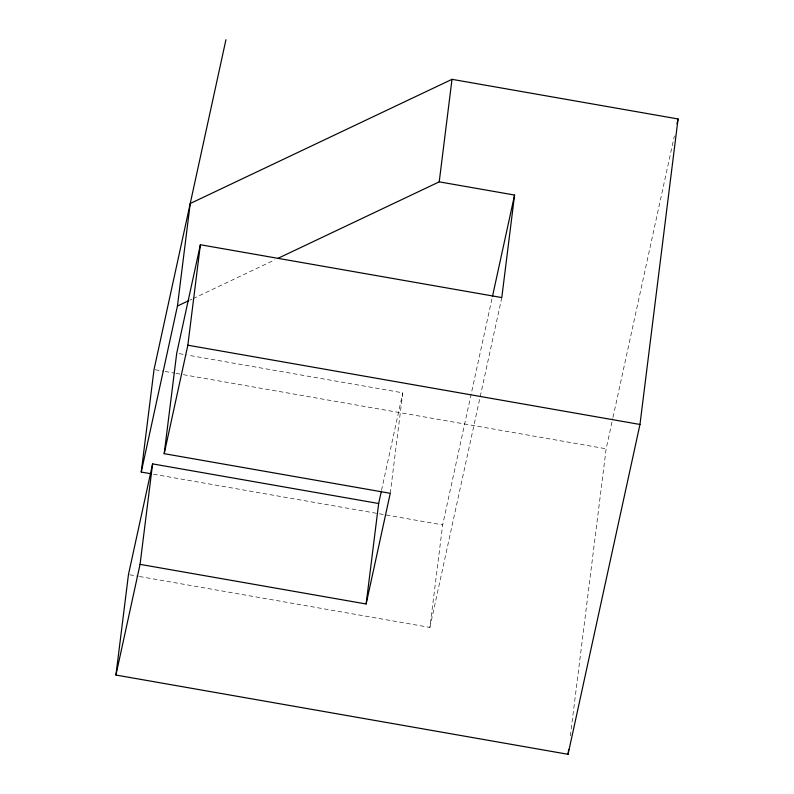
<?xml version="1.0" encoding="UTF-8"?>
<svg xmlns="http://www.w3.org/2000/svg" width="794" height="794" viewBox="0 0 794 794"><rect width="100%" height="100%" fill="white"/><g stroke="black" fill="none" stroke-linecap="round" stroke-linejoin="round"><path stroke-width="0.6" stroke-dasharray="3.97 2.98" d="M390.261 493.302L402.786 392.832L187.721 355.136M139.446 576.504L429.882 627.409L442.655 524.894L492.181 297.75M570.35 735.899L606.15 448.799L612.74 418.587M381.537 490.285L402.786 392.832M429.882 627.409L501.798 297.571M612.998 417.386L674.384 135.873M189.746 300.192L191.989 299.13M193.101 298.604L274.774 259.856M179.166 353.638L186.501 354.918M155.247 369.756L163.802 371.255M165.023 371.463L174.799 373.18M176.02 373.388L182.134 374.46M183.354 374.679L606.15 448.799M153.441 474.197L442.655 524.894M129.68 574.787L138.225 576.285"/><path stroke-width="1.19" d="M151.009 473.77L141.243 472.053L177.439 306.027L190.223 203.512L452.004 79.331L678.066 118.961L639.974 424.462L568.057 754.3L115.934 675.039L128.459 574.578L152.597 463.894L378.659 503.515L366.133 603.986L140.062 564.355L152.597 463.894M141.243 472.053L154.026 369.538L225.943 39.7M366.133 603.986L390.261 493.302L164.199 453.672L176.725 353.211L200.376 244.741L501.798 297.571L514.572 195.056L439.221 181.846L278.128 258.268M164.199 453.672L187.85 345.201L200.376 244.741M439.221 181.846L452.004 79.331M568.057 754.3L568.673 749.397M115.934 675.039L140.062 564.355M378.659 503.515L381.279 491.486M492.449 296.549L514.572 195.056M677.014 123.795L678.066 118.961M177.439 306.027L188.625 300.728M187.85 345.201L639.974 424.462"/></g></svg>
